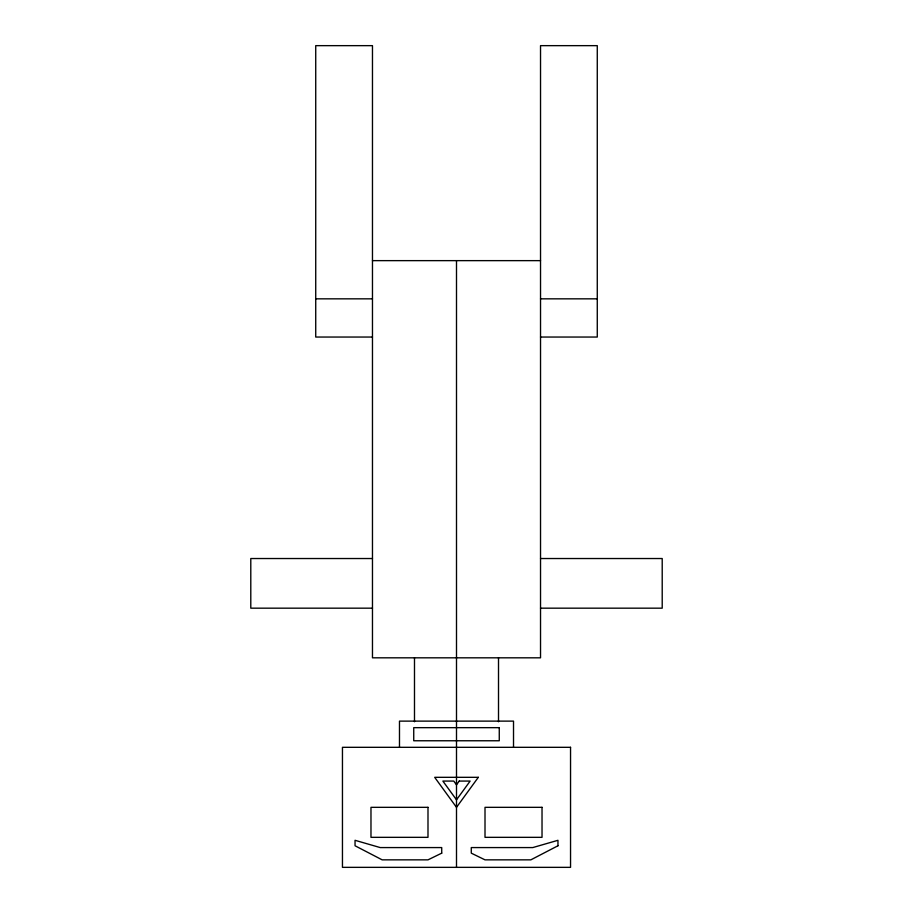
<?xml version="1.0" encoding="UTF-8"?>
<svg xmlns="http://www.w3.org/2000/svg" width="913" height="913" viewBox="0 0 913 913"><rect width="100%" height="100%" fill="white"/><g stroke="black" fill="none" stroke-linecap="round" stroke-linejoin="round"><path stroke-width="1.37" d="M372.47 260.639L540.53 260.639M315.727 298.836L372.47 298.836M540.53 298.836L597.273 298.836M372.47 337.045L315.727 337.045L315.727 45.65L372.47 45.65L372.47 657.817L540.53 657.817L540.53 45.65L597.273 45.65L597.273 337.045L540.53 337.045M372.47 558.528L250.79 558.528L250.79 608.172L372.47 608.172M540.53 558.528L662.21 558.528L662.21 608.172L540.53 608.172M513.517 747.313L513.517 721.122L399.483 721.122L399.483 747.313M498.509 657.817L498.509 721.738M456.5 260.639L456.5 867.35M414.491 657.817L414.491 721.738M459.228 781.072L456.5 784.826L453.772 781.072L442.862 781.072L456.5 799.822L470.138 781.072L459.228 781.072M478.321 777.317L456.5 807.332L434.679 777.317L478.321 777.317M557.957 845.769L530.841 859.852L485.008 859.852L471.279 853.153L471.279 847.572L532.793 847.572L557.957 840.302L557.957 845.769M441.721 853.153L427.992 859.852L382.159 859.852L355.043 845.769L355.043 840.302L380.207 847.572L441.721 847.572L441.721 853.153M499.263 727.661L413.737 727.661L413.737 740.763L499.263 740.763L499.263 727.661M570.545 747.313L342.455 747.313L342.455 867.35L570.545 867.35L570.545 747.313M427.992 807.332L370.975 807.332L370.975 837.335L427.992 837.335L427.992 807.332M542.025 807.332L485.008 807.332L485.008 837.335L542.025 837.335L542.025 807.332"/></g></svg>
